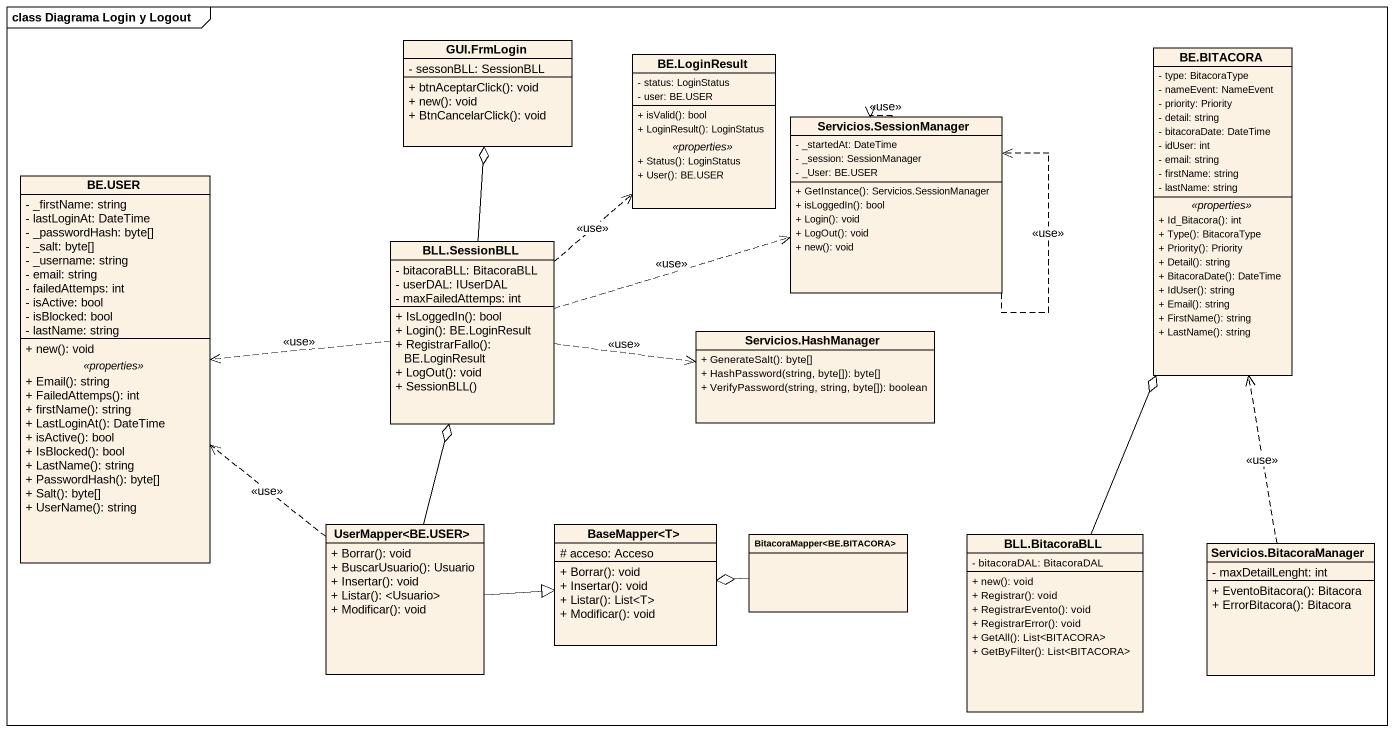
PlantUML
@startuml
mainframe class Diagrama Login y Logout
hide circle
hide empty members
skinparam classAttributeIconSize 0
class "GUI.FrmLogin" as GUI_FrmLogin {
  - sessonBLL: SessionBLL
  + btnAceptarClick(): void
  + new(): void
  + BtnCancelarClick(): void
}
class "BE.LoginResult" as BE_LoginResult {
  - status: LoginStatus
  - user: BE.USER
  --
  + isValid(): bool
  + LoginResult(): LoginStatus
  .. <<properties>> ..
  + Status(): LoginStatus
  + User(): BE.USER
}
class "BE.BITACORA" as BE_BITACORA {
  - type: BitacoraType
  - nameEvent: NameEvent
  - priority: Priority
  - detail: string
  - bitacoraDate: DateTime
  - idUser: int
  - email: string
  - firstName: string
  - lastName: string
  .. <<properties>> ..
  + Id_Bitacora(): int
  + Type(): BitacoraType
  + Priority(): Priority
  + Detail(): string
  + BitacoraDate(): DateTime
  + IdUser(): string
  + Email(): string
  + FirstName(): string
  + LastName(): string
}
class "Servicios.SessionManager" as Servicios_SessionManager {
  - _startedAt: DateTime
  - _session: SessionManager
  - _User: BE.USER
  + GetInstance(): Servicios.SessionManager
  + isLoggedIn(): bool
  + Login(): void
  + LogOut(): void
  + new(): void
}
class "BE.USER" as BE_USER {
  - _firstName: string
  - lastLoginAt: DateTime
  - _passwordHash: byte[]
  - _salt: byte[]
  - _username: string
  - email: string
  - failedAttemps: int
  - isActive: bool
  - isBlocked: bool
  - lastName: string
  --
  + new(): void
  .. <<properties>> ..
  + Email(): string
  + FailedAttemps(): int
  + firstName(): string
  + LastLoginAt(): DateTime
  + isActive(): bool
  + IsBlocked(): bool
  + LastName(): string
  + PasswordHash(): byte[]
  + Salt(): byte[]
  + UserName(): string
}
class "BLL.SessionBLL" as BLL_SessionBLL {
  - bitacoraBLL: BitacoraBLL
  - userDAL: IUserDAL
  - maxFailedAttemps: int
  + IsLoggedIn(): bool
  + Login(): BE.LoginResult
  + RegistrarFallo(): BE.LoginResult
  + LogOut(): void
  + SessionBLL()
}
class "Servicios.HashManager" as Servicios_HashManager {
  + GenerateSalt(): byte[]
  + HashPassword(string, byte[]): byte[]
  + VerifyPassword(string, string, byte[]): boolean
}
class "UserMapper<BE.USER>" as UserMapper_BE_USER {
  + Borrar(): void
  + BuscarUsuario(): Usuario
  + Insertar(): void
  + Listar(): <Usuario>
  + Modificar(): void
}
class "BaseMapper<T>" as BaseMapper_T {
  # acceso: Acceso
  + Borrar(): void
  + Insertar(): void
  + Listar(): List<T>
  + Modificar(): void
}
class "BitacoraMapper<BE.BITACORA>" as BitacoraMapper_BE_BITACORA
class "BLL.BitacoraBLL" as BLL_BitacoraBLL {
  - bitacoraDAL: BitacoraDAL
  + new(): void
  + Registrar(): void
  + RegistrarEvento(): void
  + RegistrarError(): void
  + GetAll(): List<BITACORA>
  + GetByFilter(): List<BITACORA>
}
class "Servicios.BitacoraManager" as Servicios_BitacoraManager {
  - maxDetailLenght: int
  + EventoBitacora(): Bitacora
  + ErrorBitacora(): Bitacora
}
Servicios_SessionManager ..> Servicios_SessionManager : <<use>>
Servicios_SessionManager ..> Servicios_SessionManager : <<use>>
BLL_SessionBLL -up-o GUI_FrmLogin
BLL_SessionBLL .up.> BE_LoginResult : <<use>>
BLL_SessionBLL .right.> Servicios_SessionManager : <<use>>
BLL_SessionBLL .left.> BE_USER : <<use>>
BLL_SessionBLL .right.> Servicios_HashManager : <<use>>
UserMapper_BE_USER .up.> BE_USER : <<use>>
UserMapper_BE_USER -up-o BLL_SessionBLL
UserMapper_BE_USER -right-|> BaseMapper_T
BitacoraMapper_BE_BITACORA -left-o BaseMapper_T
BLL_BitacoraBLL -up-o BE_BITACORA
Servicios_BitacoraManager .up.> BE_BITACORA : <<use>>
@enduml
